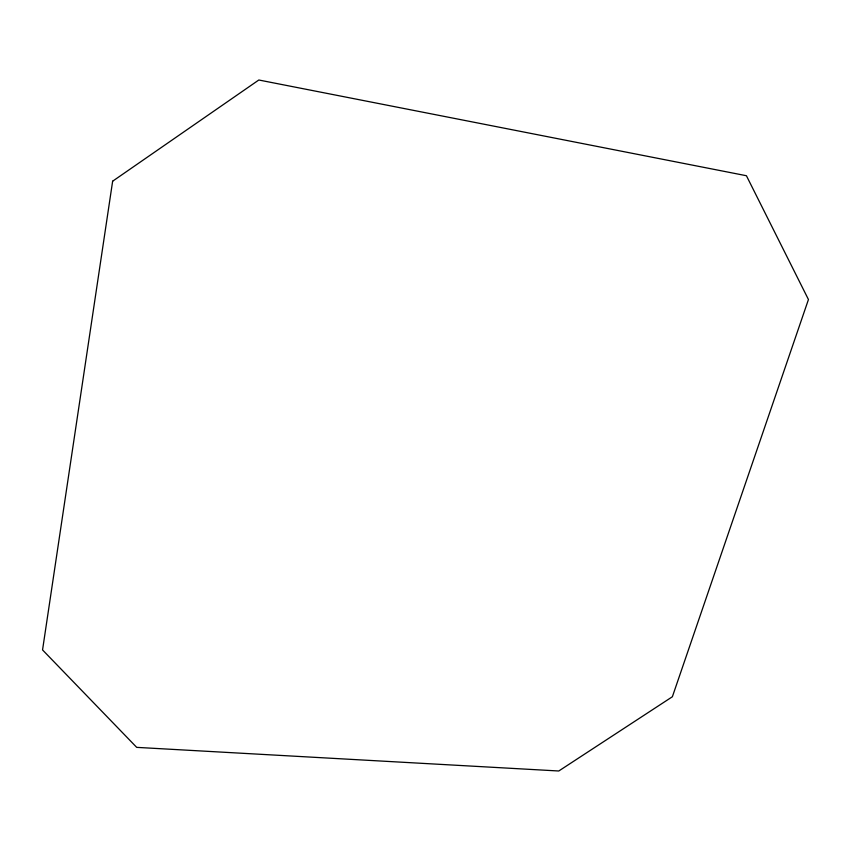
<?xml version="1.0" encoding="UTF-8"?>
<svg xmlns="http://www.w3.org/2000/svg" width="851" height="851" viewBox="0 0 851 851"><rect width="100%" height="100%" fill="white"/><g stroke="black" fill="none" stroke-linecap="round" stroke-linejoin="round"><path stroke-width="1.28" d="M112.64 181.199L42.55 649.93L136.703 747.369L558.777 770.995L672.375 696.746L808.45 299.531L746.423 175.731L258.821 80.005L112.64 181.199"/></g></svg>
